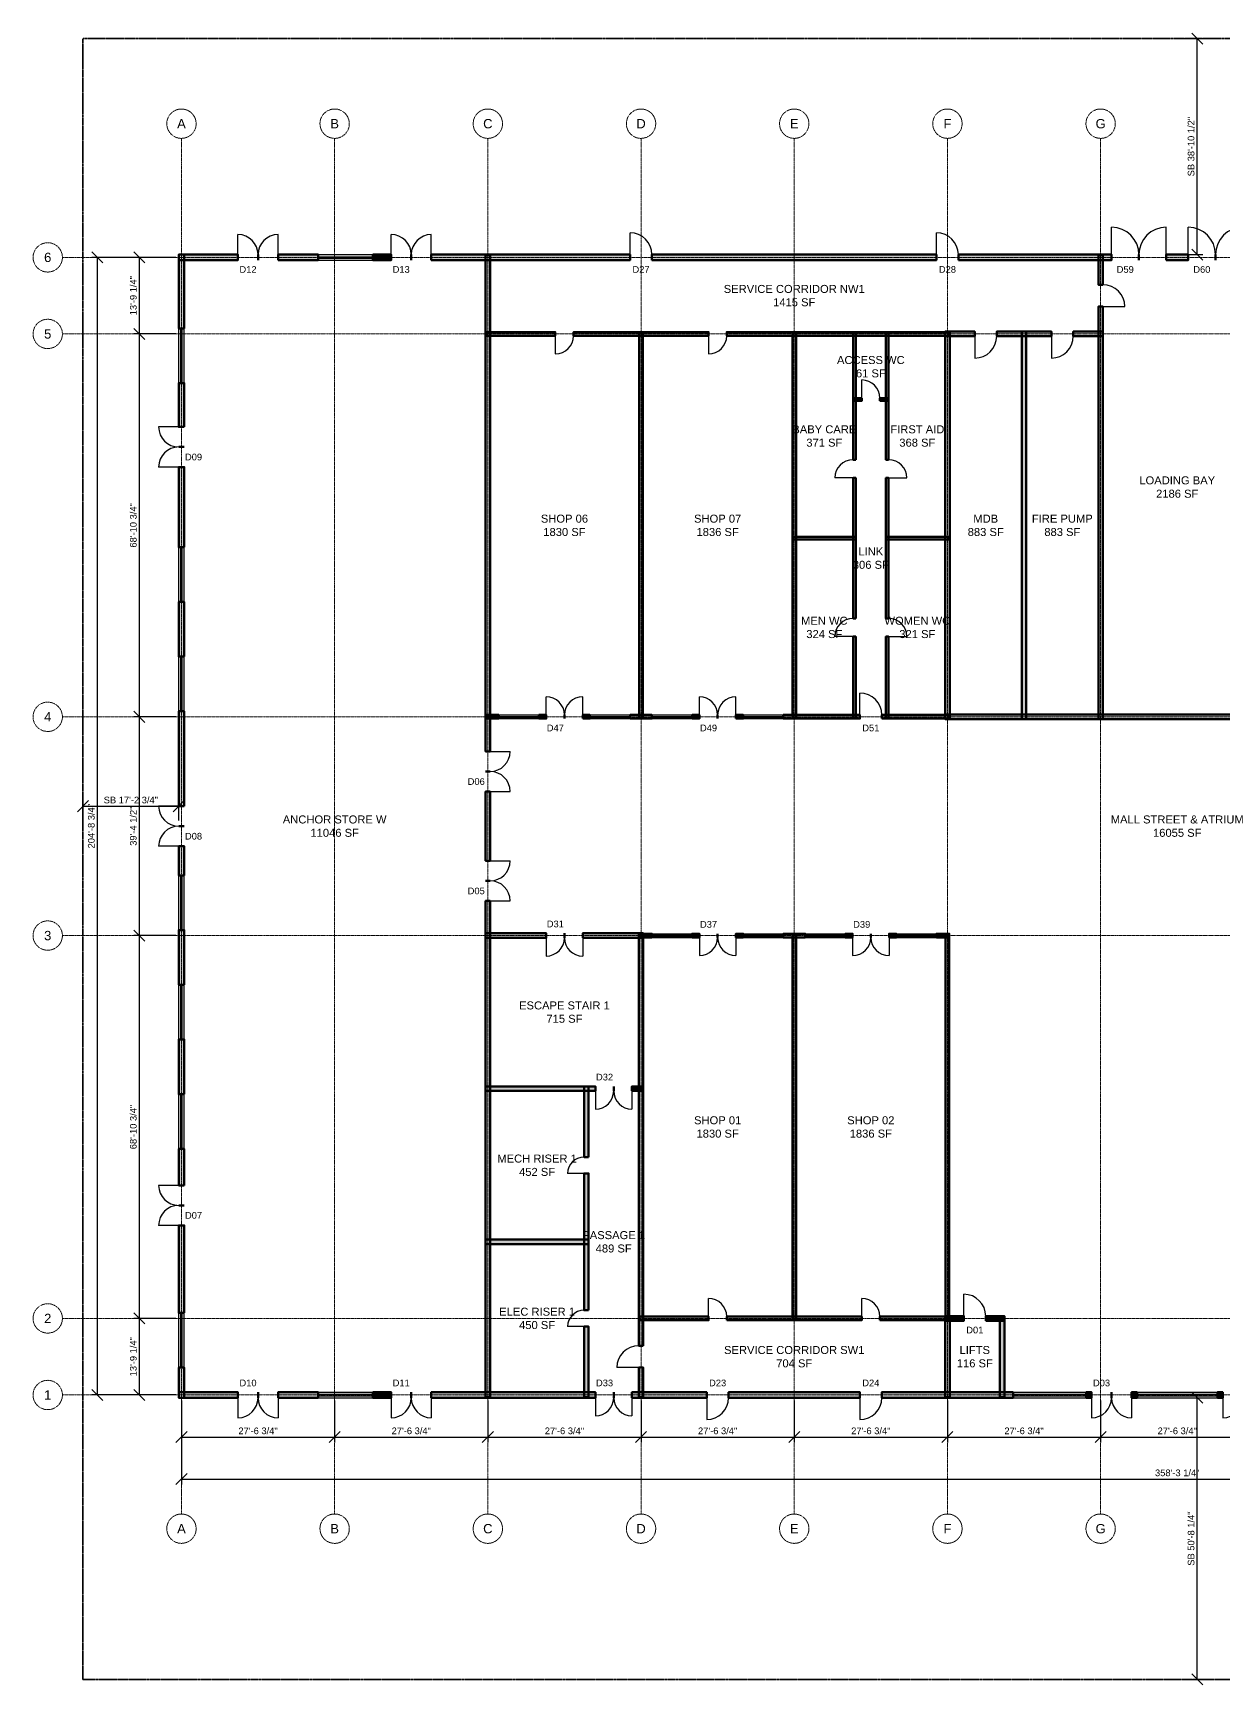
# Model space of a CAD drawing. Header units: inches. Extents: x -108 to 4832, y -12 to 3555.
# Drawn here: x -108 to 2463, y -12 to 3555 of the extents above; entities that cross this region are included whole.
import ezdxf
from ezdxf.enums import TextEntityAlignment as Align

# ---------------------------------------------------------------- set-up
doc = ezdxf.new("R2010")
doc.units = ezdxf.units.IN
doc.header["$LTSCALE"] = 0.03937
doc.header["$MEASUREMENT"] = 0
doc.linetypes.add('CENTER', pattern=[5.08, 3.175, -0.635, 0.635, -0.635])
doc.linetypes.add('PHANTOM', pattern=[6.35, 3.175, -0.635, 0.635, -0.635, 0.635, -0.635])
for name, color, linetype, lineweight in [('A-ANNO-DIMS', 1, 'Continuous', 18), ('A-ANNO-SYMB', 2, 'Continuous', 18), ('A-AREA-IDEN', 2, 'Continuous', 18), ('A-DOOR', 3, 'Continuous', 25), ('A-GLAZ', 4, 'Continuous', 25), ('A-WALL', 7, 'Continuous', 50), ('A-WALL-PATT', 8, 'Continuous', 9), ('C-PROP-LINE', 1, 'PHANTOM', 35), ('S-GRID', 1, 'CENTER', 13)]:
    doc.layers.add(name, color=color, linetype=linetype, lineweight=lineweight)
doc.styles.add('NCS-ARIAL', font='arial.ttf')
doc.dimstyles.new('ARCH-48', dxfattribs={"dimscale": 192, "dimtxt": 0.075, "dimasz": 0.0625, "dimexe": 0.0625, "dimexo": 0.0625, "dimgap": 0.03125, "dimtad": 1, "dimdec": 4, "dimzin": 3, "dimdsep": 46, "dimlunit": 4, "dimtxsty": 'NCS-ARIAL', "dimtsz": 0.0625, "dimcen": 2.5, "dimclrd": 256, "dimclre": 256, "dimclrt": 256, "dimazin": 3, "dimtfac": 1, "dimtmove": 0, "dimatfit": 3, "dimarcsym": 0})

msp = doc.modelspace()

# ---------------------------------------------------------------- hatches: boundary and pattern name
at = {"layer": 'A-WALL-PATT'}
for points in [[(206.69291, 3064.96063), (334.64567, 3064.96063), (334.64567, 3076.77165), (206.69291, 3076.77165)], [(218.50394, 2917.32283), (218.50394, 3076.77165), (206.69291, 3076.77165), (206.69291, 2917.32283)], [(421.25984, 3064.96063), (507.87402, 3064.96063), (507.87402, 3076.77165), (421.25984, 3076.77165)], [(625.98425, 3064.96063), (665.35433, 3064.96063), (665.35433, 3076.77165), (625.98425, 3076.77165)], [(751.9685, 3064.96063), (1181.10236, 3064.96063), (1181.10236, 3076.77165), (751.9685, 3076.77165)], [(878.93701, 2003.93701), (878.93701, 3075.7874), (869.09449, 3075.7874), (869.09449, 2003.93701)], [(1228.34646, 3064.96063), (1842.51969, 3064.96063), (1842.51969, 3076.77165), (1228.34646, 3076.77165)], [(1889.76378, 3064.96063), (2220.47244, 3064.96063), (2220.47244, 3076.77165), (1889.76378, 3076.77165)], [(2201.77165, 3011.81102), (2201.77165, 3075.7874), (2191.92913, 3075.7874), (2191.92913, 3011.81102)], [(2338.58268, 3064.96063), (2385.82677, 3064.96063), (2385.82677, 3076.77165), (2338.58268, 3076.77165)], [(2201.77165, 2073.8189), (2201.77165, 2964.56693), (2191.92913, 2964.56693), (2191.92913, 2073.8189)], [(870.07874, 2901.5748), (1019.68504, 2901.5748), (1019.68504, 2909.44882), (870.07874, 2909.44882)], [(1059.05512, 2901.5748), (1350.3937, 2901.5748), (1350.3937, 2909.44882), (1059.05512, 2909.44882)], [(1208.66142, 2074.80315), (1208.66142, 2909.44882), (1200.7874, 2909.44882), (1200.7874, 2074.80315)], [(1389.76378, 2901.5748), (1870.07874, 2901.5748), (1870.07874, 2909.44882), (1389.76378, 2909.44882)], [(1539.37008, 2074.80315), (1539.37008, 2909.44882), (1531.49606, 2909.44882), (1531.49606, 2074.80315)], [(1668.30709, 2633.85827), (1668.30709, 2908.46457), (1662.40157, 2908.46457), (1662.40157, 2633.85827)], [(1739.17323, 2633.85827), (1739.17323, 2908.46457), (1733.26772, 2908.46457), (1733.26772, 2633.85827)], [(1861.22047, 2900.59055), (1925.19685, 2900.59055), (1925.19685, 2910.43307), (1861.22047, 2910.43307)], [(1871.06299, 2073.8189), (1871.06299, 2910.43307), (1861.22047, 2910.43307), (1861.22047, 2073.8189)], [(1972.44094, 2900.59055), (2090.55118, 2900.59055), (2090.55118, 2910.43307), (1972.44094, 2910.43307)], [(2036.41732, 2073.8189), (2036.41732, 2910.43307), (2026.5748, 2910.43307), (2026.5748, 2073.8189)], [(2137.79528, 2900.59055), (2201.77165, 2900.59055), (2201.77165, 2910.43307), (2137.79528, 2910.43307)], [(218.50394, 2704.72441), (218.50394, 2799.2126), (206.69291, 2799.2126), (206.69291, 2704.72441)], [(1662.40157, 2760.82677), (1681.10236, 2760.82677), (1681.10236, 2766.73228), (1662.40157, 2766.73228)], [(1720.47244, 2760.82677), (1739.17323, 2760.82677), (1739.17323, 2766.73228), (1720.47244, 2766.73228)], [(218.50394, 2444.88189), (218.50394, 2618.11024), (206.69291, 2618.11024), (206.69291, 2444.88189)], [(1668.30709, 2291.33858), (1668.30709, 2594.48819), (1662.40157, 2594.48819), (1662.40157, 2291.33858)], [(1739.17323, 2291.33858), (1739.17323, 2594.48819), (1733.26772, 2594.48819), (1733.26772, 2291.33858)], [(1532.48031, 2461.61417), (1668.30709, 2461.61417), (1668.30709, 2467.51969), (1532.48031, 2467.51969)], [(1733.26772, 2461.61417), (1869.09449, 2461.61417), (1869.09449, 2467.51969), (1733.26772, 2467.51969)], [(218.50394, 2208.66142), (218.50394, 2326.77165), (206.69291, 2326.77165), (206.69291, 2208.66142)], [(1668.30709, 2075.7874), (1668.30709, 2251.9685), (1662.40157, 2251.9685), (1662.40157, 2075.7874)], [(1739.17323, 2075.7874), (1739.17323, 2251.9685), (1733.26772, 2251.9685), (1733.26772, 2075.7874)], [(218.50394, 1885.82677), (218.50394, 2090.55118), (206.69291, 2090.55118), (206.69291, 1885.82677)], [(870.07874, 2074.80315), (897.6378, 2074.80315), (897.6378, 2082.67717), (870.07874, 2082.67717)], [(984.25197, 2074.80315), (1000, 2074.80315), (1000, 2082.67717), (984.25197, 2082.67717)], [(1078.74016, 2074.80315), (1094.48819, 2074.80315), (1094.48819, 2082.67717), (1078.74016, 2082.67717)], [(1181.10236, 2074.80315), (1228.34646, 2074.80315), (1228.34646, 2082.67717), (1181.10236, 2082.67717)], [(1314.96063, 2074.80315), (1330.70866, 2074.80315), (1330.70866, 2082.67717), (1314.96063, 2082.67717)], [(1409.44882, 2074.80315), (1425.19685, 2074.80315), (1425.19685, 2082.67717), (1409.44882, 2082.67717)], [(1511.81102, 2074.80315), (1677.16535, 2074.80315), (1677.16535, 2082.67717), (1511.81102, 2082.67717)], [(1724.40945, 2074.80315), (1870.07874, 2074.80315), (1870.07874, 2082.67717), (1724.40945, 2082.67717)], [(1861.22047, 2073.8189), (2863.18898, 2073.8189), (2863.18898, 2083.66142), (1861.22047, 2083.66142)], [(878.93701, 1767.71654), (878.93701, 1917.32283), (869.09449, 1917.32283), (869.09449, 1767.71654)], [(218.50394, 1736.22047), (218.50394, 1799.2126), (206.69291, 1799.2126), (206.69291, 1736.22047)], [(878.93701, 609.25197), (878.93701, 1681.10236), (869.09449, 1681.10236), (869.09449, 609.25197)], [(218.50394, 1500), (218.50394, 1618.11024), (206.69291, 1618.11024), (206.69291, 1500)], [(869.09449, 1601.37795), (1000, 1601.37795), (1000, 1611.22047), (869.09449, 1611.22047)], [(1078.74016, 1601.37795), (1209.64567, 1601.37795), (1209.64567, 1611.22047), (1078.74016, 1611.22047)], [(1209.64567, 720.47244), (1209.64567, 1611.22047), (1199.80315, 1611.22047), (1199.80315, 720.47244)], [(1200.7874, 1602.3622), (1228.34646, 1602.3622), (1228.34646, 1610.23622), (1200.7874, 1610.23622)], [(1314.96063, 1602.3622), (1330.70866, 1602.3622), (1330.70866, 1610.23622), (1314.96063, 1610.23622)], [(1409.44882, 1602.3622), (1425.19685, 1602.3622), (1425.19685, 1610.23622), (1409.44882, 1610.23622)], [(1511.81102, 1602.3622), (1559.05512, 1602.3622), (1559.05512, 1610.23622), (1511.81102, 1610.23622)], [(1539.37008, 775.59055), (1539.37008, 1610.23622), (1531.49606, 1610.23622), (1531.49606, 775.59055)], [(1645.66929, 1602.3622), (1661.41732, 1602.3622), (1661.41732, 1610.23622), (1645.66929, 1610.23622)], [(1740.15748, 1602.3622), (1755.90551, 1602.3622), (1755.90551, 1610.23622), (1740.15748, 1610.23622)], [(1842.51969, 1602.3622), (1870.07874, 1602.3622), (1870.07874, 1610.23622), (1842.51969, 1610.23622)], [(1870.07874, 775.59055), (1870.07874, 1610.23622), (1862.20472, 1610.23622), (1862.20472, 775.59055)], [(218.50394, 1263.77953), (218.50394, 1381.88976), (206.69291, 1381.88976), (206.69291, 1263.77953)], [(869.09449, 1270.66929), (1106.29921, 1270.66929), (1106.29921, 1280.51181), (869.09449, 1280.51181)], [(1091.53543, 1127.95276), (1091.53543, 1280.51181), (1081.69291, 1280.51181), (1081.69291, 1127.95276)], [(1185.03937, 1270.66929), (1209.64567, 1270.66929), (1209.64567, 1280.51181), (1185.03937, 1280.51181)], [(218.50394, 1066.92913), (218.50394, 1145.66929), (206.69291, 1145.66929), (206.69291, 1066.92913)], [(1091.53543, 797.24409), (1091.53543, 1092.51969), (1081.69291, 1092.51969), (1081.69291, 797.24409)], [(218.50394, 791.33858), (218.50394, 980.31496), (206.69291, 980.31496), (206.69291, 791.33858)], [(869.09449, 939.96063), (1091.53543, 939.96063), (1091.53543, 949.80315), (869.09449, 949.80315)], [(1091.53543, 609.25197), (1091.53543, 761.81102), (1081.69291, 761.81102), (1081.69291, 609.25197)], [(1200.7874, 775.59055), (1350.3937, 775.59055), (1350.3937, 783.46457), (1200.7874, 783.46457)], [(1389.76378, 775.59055), (1681.10236, 775.59055), (1681.10236, 783.46457), (1389.76378, 783.46457)], [(1720.47244, 775.59055), (1870.07874, 775.59055), (1870.07874, 783.46457), (1720.47244, 783.46457)], [(1861.22047, 774.6063), (1901.5748, 774.6063), (1901.5748, 784.44882), (1861.22047, 784.44882)], [(1871.06299, 609.25197), (1871.06299, 784.44882), (1861.22047, 784.44882), (1861.22047, 609.25197)], [(1948.8189, 774.6063), (1989.17323, 774.6063), (1989.17323, 784.44882), (1948.8189, 784.44882)], [(1989.17323, 609.25197), (1989.17323, 784.44882), (1979.33071, 784.44882), (1979.33071, 609.25197)], [(218.50394, 608.26772), (218.50394, 673.22835), (206.69291, 673.22835), (206.69291, 608.26772)], [(1209.64567, 609.25197), (1209.64567, 673.22835), (1199.80315, 673.22835), (1199.80315, 609.25197)], [(206.69291, 608.26772), (334.64567, 608.26772), (334.64567, 620.07874), (206.69291, 620.07874)], [(421.25984, 608.26772), (507.87402, 608.26772), (507.87402, 620.07874), (421.25984, 620.07874)], [(625.98425, 608.26772), (665.35433, 608.26772), (665.35433, 620.07874), (625.98425, 620.07874)], [(751.9685, 608.26772), (1106.29921, 608.26772), (1106.29921, 620.07874), (751.9685, 620.07874)], [(1185.03937, 608.26772), (1346.45669, 608.26772), (1346.45669, 620.07874), (1185.03937, 620.07874)], [(1393.70079, 608.26772), (1677.16535, 608.26772), (1677.16535, 620.07874), (1393.70079, 620.07874)], [(1724.40945, 608.26772), (2007.87402, 608.26772), (2007.87402, 620.07874), (1724.40945, 620.07874)], [(2165.35433, 608.26772), (2177.16535, 608.26772), (2177.16535, 620.07874), (2165.35433, 620.07874)], [(2263.77953, 608.26772), (2275.59055, 608.26772), (2275.59055, 620.07874), (2263.77953, 620.07874)], [(2448.8189, 608.26772), (2460.62992, 608.26772), (2460.62992, 620.07874), (2448.8189, 620.07874)]]:
    msp.add_hatch(color=256, dxfattribs=at).paths.add_polyline_path(points)

# ---------------------------------------------------------------- linework, layer by layer
at = {"layer": 'A-DOOR'}
for p, q in [((334.64567, 3076.77165), (334.64567, 3120.07874)), ((421.25984, 3076.77165), (421.25984, 3120.07874)), ((665.35433, 3076.77165), (665.35433, 3120.07874)), ((751.9685, 3076.77165), (751.9685, 3120.07874)), ((1181.10236, 3076.77165), (1181.10236, 3124.01575)), ((1842.51969, 3076.77165), (1842.51969, 3124.01575)), ((2220.47244, 3076.77165), (2220.47244, 3135.82677)), ((2338.58268, 3076.77165), (2338.58268, 3135.82677)), ((2385.82677, 3076.77165), (2385.82677, 3135.82677)), ((2201.77165, 2964.56693), (2249.01575, 2964.56693)), ((1019.68504, 2901.5748), (1019.68504, 2862.20472)), ((1350.3937, 2901.5748), (1350.3937, 2862.20472)), ((1925.19685, 2900.59055), (1925.19685, 2853.34646)), ((2090.55118, 2900.59055), (2090.55118, 2853.34646)), ((1681.10236, 2766.73228), (1681.10236, 2806.10236)), ((206.69291, 2704.72441), (163.38583, 2704.72441)), ((206.69291, 2618.11024), (163.38583, 2618.11024)), ((1662.40157, 2594.48819), (1623.0315, 2594.48819)), ((1739.17323, 2594.48819), (1778.54331, 2594.48819)), ((1662.40157, 2251.9685), (1623.0315, 2251.9685)), ((1739.17323, 2251.9685), (1778.54331, 2251.9685)), ((1000, 2082.67717), (1000, 2122.04724)), ((1078.74016, 2082.67717), (1078.74016, 2122.04724)), ((1330.70866, 2082.67717), (1330.70866, 2122.04724)), ((1409.44882, 2082.67717), (1409.44882, 2122.04724)), ((1677.16535, 2082.67717), (1677.16535, 2129.92126)), ((878.93701, 2003.93701), (922.24409, 2003.93701)), ((878.93701, 1917.32283), (922.24409, 1917.32283)), ((206.69291, 1885.82677), (163.38583, 1885.82677)), ((206.69291, 1799.2126), (163.38583, 1799.2126)), ((878.93701, 1767.71654), (922.24409, 1767.71654)), ((878.93701, 1681.10236), (922.24409, 1681.10236)), ((1000, 1601.37795), (1000, 1562.00787)), ((1078.74016, 1601.37795), (1078.74016, 1562.00787)), ((1330.70866, 1602.3622), (1330.70866, 1562.99213)), ((1409.44882, 1602.3622), (1409.44882, 1562.99213)), ((1661.41732, 1602.3622), (1661.41732, 1562.99213)), ((1740.15748, 1602.3622), (1740.15748, 1562.99213)), ((1106.29921, 1270.66929), (1106.29921, 1231.29921)), ((1185.03937, 1270.66929), (1185.03937, 1231.29921)), ((1081.69291, 1092.51969), (1046.25984, 1092.51969)), ((206.69291, 1066.92913), (163.38583, 1066.92913)), ((206.69291, 980.31496), (163.38583, 980.31496)), ((1350.3937, 783.46457), (1350.3937, 822.83465)), ((1681.10236, 783.46457), (1681.10236, 822.83465)), ((1901.5748, 784.44882), (1901.5748, 831.69291)), ((1081.69291, 761.81102), (1046.25984, 761.81102)), ((1199.80315, 673.22835), (1152.55906, 673.22835)), ((334.64567, 608.26772), (334.64567, 564.96063)), ((421.25984, 608.26772), (421.25984, 564.96063)), ((665.35433, 608.26772), (665.35433, 564.96063)), ((751.9685, 608.26772), (751.9685, 564.96063)), ((1106.29921, 608.26772), (1106.29921, 568.89764)), ((1185.03937, 608.26772), (1185.03937, 568.89764)), ((1346.45669, 608.26772), (1346.45669, 561.02362)), ((1677.16535, 608.26772), (1677.16535, 561.02362)), ((2177.16535, 608.26772), (2177.16535, 564.96063)), ((2263.77953, 608.26772), (2263.77953, 564.96063)), ((2460.62992, 608.26772), (2460.62992, 564.96063))]:
    msp.add_line(p, q, dxfattribs=at)
for centre, radius, start, end in [((334.64567, 3076.77165), 43.30709, 0, 90), ((421.25984, 3076.77165), 43.30709, 90, 180), ((665.35433, 3076.77165), 43.30709, 0, 90), ((751.9685, 3076.77165), 43.30709, 90, 180), ((1181.10236, 3076.77165), 47.24409, 0, 90), ((1842.51969, 3076.77165), 47.24409, 0, 90), ((2220.47244, 3076.77165), 59.05512, 0, 90), ((2338.58268, 3076.77165), 59.05512, 90, 180), ((2385.82677, 3076.77165), 59.05512, 0, 90), ((2503.93701, 3076.77165), 59.05512, 90, 180), ((2201.77165, 2964.56693), 47.24409, 0, 90), ((1019.68504, 2901.5748), 39.37008, -90, 0), ((1350.3937, 2901.5748), 39.37008, -90, 0), ((1925.19685, 2900.59055), 47.24409, -90, 0), ((2090.55118, 2900.59055), 47.24409, -90, 0), ((1681.10236, 2766.73228), 39.37008, 0, 90), ((206.69291, 2704.72441), 43.30709, 180, -90), ((206.69291, 2618.11024), 43.30709, 90, 180), ((1662.40157, 2594.48819), 39.37008, 90, 180), ((1739.17323, 2594.48819), 39.37008, 0, 90), ((1662.40157, 2251.9685), 39.37008, 90, 180), ((1739.17323, 2251.9685), 39.37008, 0, 90), ((1000, 2082.67717), 39.37008, 0, 90), ((1078.74016, 2082.67717), 39.37008, 90, 180), ((1330.70866, 2082.67717), 39.37008, 0, 90), ((1409.44882, 2082.67717), 39.37008, 90, 180), ((1677.16535, 2082.67717), 47.24409, 0, 90), ((878.93701, 2003.93701), 43.30709, -90, 0), ((878.93701, 1917.32283), 43.30709, 0, 90), ((206.69291, 1885.82677), 43.30709, 180, -90), ((206.69291, 1799.2126), 43.30709, 90, 180), ((878.93701, 1767.71654), 43.30709, -90, 0), ((878.93701, 1681.10236), 43.30709, 0, 90), ((1000, 1601.37795), 39.37008, -90, 0), ((1078.74016, 1601.37795), 39.37008, 180, -90), ((1330.70866, 1602.3622), 39.37008, -90, 0), ((1409.44882, 1602.3622), 39.37008, 180, -90), ((1661.41732, 1602.3622), 39.37008, -90, 0), ((1740.15748, 1602.3622), 39.37008, 180, -90), ((1106.29921, 1270.66929), 39.37008, -90, 0), ((1185.03937, 1270.66929), 39.37008, 180, -90), ((1081.69291, 1092.51969), 35.43307, 90, 180), ((206.69291, 1066.92913), 43.30709, 180, -90), ((206.69291, 980.31496), 43.30709, 90, 180), ((1350.3937, 783.46457), 39.37008, 0, 90), ((1681.10236, 783.46457), 39.37008, 0, 90), ((1901.5748, 784.44882), 47.24409, 0, 90), ((1081.69291, 761.81102), 35.43307, 90, 180), ((1199.80315, 673.22835), 47.24409, 90, 180), ((334.64567, 608.26772), 43.30709, -90, 0), ((421.25984, 608.26772), 43.30709, 180, -90), ((665.35433, 608.26772), 43.30709, -90, 0), ((751.9685, 608.26772), 43.30709, 180, -90), ((1106.29921, 608.26772), 39.37008, -90, 0), ((1185.03937, 608.26772), 39.37008, 180, -90), ((1346.45669, 608.26772), 47.24409, -90, 0), ((1677.16535, 608.26772), 47.24409, -90, 0), ((2177.16535, 608.26772), 43.30709, -90, 0), ((2263.77953, 608.26772), 43.30709, 180, -90), ((2460.62992, 608.26772), 43.30709, -90, 0)]:
    msp.add_arc(centre, radius, start, end, dxfattribs=at)
at = {"layer": 'A-GLAZ'}
for p, q in [((507.87402, 3076.77165), (625.98425, 3076.77165)), ((507.87402, 3072.34252), (625.98425, 3072.34252)), ((507.87402, 3069.38976), (625.98425, 3069.38976)), ((507.87402, 3064.96063), (625.98425, 3064.96063)), ((206.69291, 2799.2126), (206.69291, 2917.32283)), ((211.12205, 2799.2126), (211.12205, 2917.32283)), ((214.0748, 2799.2126), (214.0748, 2917.32283)), ((218.50394, 2799.2126), (218.50394, 2917.32283)), ((206.69291, 2326.77165), (206.69291, 2444.88189)), ((211.12205, 2326.77165), (211.12205, 2444.88189)), ((214.0748, 2326.77165), (214.0748, 2444.88189)), ((218.50394, 2326.77165), (218.50394, 2444.88189)), ((206.69291, 2090.55118), (206.69291, 2208.66142)), ((211.12205, 2090.55118), (211.12205, 2208.66142)), ((214.0748, 2090.55118), (214.0748, 2208.66142)), ((218.50394, 2090.55118), (218.50394, 2208.66142)), ((897.6378, 2082.67717), (984.25197, 2082.67717)), ((897.6378, 2079.72441), (984.25197, 2079.72441)), ((897.6378, 2077.75591), (984.25197, 2077.75591)), ((897.6378, 2074.80315), (984.25197, 2074.80315)), ((1094.48819, 2082.67717), (1181.10236, 2082.67717)), ((1094.48819, 2079.72441), (1181.10236, 2079.72441)), ((1094.48819, 2077.75591), (1181.10236, 2077.75591)), ((1094.48819, 2074.80315), (1181.10236, 2074.80315)), ((1228.34646, 2082.67717), (1314.96063, 2082.67717)), ((1228.34646, 2079.72441), (1314.96063, 2079.72441)), ((1228.34646, 2077.75591), (1314.96063, 2077.75591)), ((1228.34646, 2074.80315), (1314.96063, 2074.80315)), ((1425.19685, 2082.67717), (1511.81102, 2082.67717)), ((1425.19685, 2079.72441), (1511.81102, 2079.72441)), ((1425.19685, 2077.75591), (1511.81102, 2077.75591)), ((1425.19685, 2074.80315), (1511.81102, 2074.80315)), ((206.69291, 1618.11024), (206.69291, 1736.22047)), ((211.12205, 1618.11024), (211.12205, 1736.22047)), ((214.0748, 1618.11024), (214.0748, 1736.22047)), ((218.50394, 1618.11024), (218.50394, 1736.22047)), ((1228.34646, 1610.23622), (1314.96063, 1610.23622)), ((1228.34646, 1607.28346), (1314.96063, 1607.28346)), ((1228.34646, 1605.31496), (1314.96063, 1605.31496)), ((1425.19685, 1610.23622), (1511.81102, 1610.23622)), ((1425.19685, 1607.28346), (1511.81102, 1607.28346)), ((1425.19685, 1605.31496), (1511.81102, 1605.31496)), ((1559.05512, 1610.23622), (1645.66929, 1610.23622)), ((1559.05512, 1607.28346), (1645.66929, 1607.28346)), ((1559.05512, 1605.31496), (1645.66929, 1605.31496)), ((1755.90551, 1610.23622), (1842.51969, 1610.23622)), ((1755.90551, 1607.28346), (1842.51969, 1607.28346)), ((1755.90551, 1605.31496), (1842.51969, 1605.31496)), ((1228.34646, 1602.3622), (1314.96063, 1602.3622)), ((1425.19685, 1602.3622), (1511.81102, 1602.3622)), ((1559.05512, 1602.3622), (1645.66929, 1602.3622)), ((1755.90551, 1602.3622), (1842.51969, 1602.3622)), ((206.69291, 1381.88976), (206.69291, 1500)), ((211.12205, 1381.88976), (211.12205, 1500)), ((214.0748, 1381.88976), (214.0748, 1500)), ((218.50394, 1381.88976), (218.50394, 1500)), ((206.69291, 1145.66929), (206.69291, 1263.77953)), ((211.12205, 1145.66929), (211.12205, 1263.77953)), ((214.0748, 1145.66929), (214.0748, 1263.77953)), ((218.50394, 1145.66929), (218.50394, 1263.77953)), ((206.69291, 673.22835), (206.69291, 791.33858)), ((211.12205, 673.22835), (211.12205, 791.33858)), ((214.0748, 673.22835), (214.0748, 791.33858)), ((218.50394, 673.22835), (218.50394, 791.33858)), ((507.87402, 620.07874), (625.98425, 620.07874)), ((507.87402, 615.64961), (625.98425, 615.64961)), ((507.87402, 612.69685), (625.98425, 612.69685)), ((507.87402, 608.26772), (625.98425, 608.26772)), ((2007.87402, 620.07874), (2165.35433, 620.07874)), ((2007.87402, 615.64961), (2165.35433, 615.64961)), ((2007.87402, 612.69685), (2165.35433, 612.69685)), ((2007.87402, 608.26772), (2165.35433, 608.26772)), ((2275.59055, 620.07874), (2448.8189, 620.07874)), ((2275.59055, 615.64961), (2448.8189, 615.64961)), ((2275.59055, 612.69685), (2448.8189, 612.69685)), ((2275.59055, 608.26772), (2448.8189, 608.26772))]:
    msp.add_line(p, q, dxfattribs=at)
at = {"layer": 'A-WALL'}
for p, q in [((334.64567, 3064.96063), (334.64567, 3076.77165)), ((377.95276, 3064.96063), (377.95276, 3076.77165)), ((377.95276, 3064.96063), (377.95276, 3076.77165)), ((421.25984, 3064.96063), (421.25984, 3076.77165)), ((507.87402, 3064.96063), (507.87402, 3076.77165)), ((625.98425, 3064.96063), (625.98425, 3076.77165)), ((665.35433, 3064.96063), (665.35433, 3076.77165)), ((708.66142, 3064.96063), (708.66142, 3076.77165)), ((708.66142, 3064.96063), (708.66142, 3076.77165)), ((751.9685, 3064.96063), (751.9685, 3076.77165)), ((1181.10236, 3064.96063), (1181.10236, 3076.77165)), ((1228.34646, 3064.96063), (1228.34646, 3076.77165)), ((1842.51969, 3064.96063), (1842.51969, 3076.77165)), ((1889.76378, 3064.96063), (1889.76378, 3076.77165)), ((2220.47244, 3064.96063), (2220.47244, 3076.77165)), ((2279.52756, 3064.96063), (2279.52756, 3076.77165)), ((2279.52756, 3064.96063), (2279.52756, 3076.77165)), ((2338.58268, 3064.96063), (2338.58268, 3076.77165)), ((2385.82677, 3064.96063), (2385.82677, 3076.77165)), ((2444.88189, 3064.96063), (2444.88189, 3076.77165)), ((2444.88189, 3064.96063), (2444.88189, 3076.77165)), ((2201.77165, 3011.81102), (2191.92913, 3011.81102)), ((2201.77165, 2964.56693), (2191.92913, 2964.56693)), ((218.50394, 2917.32283), (206.69291, 2917.32283)), ((1019.68504, 2901.5748), (1019.68504, 2909.44882)), ((1059.05512, 2901.5748), (1059.05512, 2909.44882)), ((1350.3937, 2901.5748), (1350.3937, 2909.44882)), ((1389.76378, 2901.5748), (1389.76378, 2909.44882)), ((1925.19685, 2900.59055), (1925.19685, 2910.43307)), ((1972.44094, 2900.59055), (1972.44094, 2910.43307)), ((2090.55118, 2900.59055), (2090.55118, 2910.43307)), ((2137.79528, 2900.59055), (2137.79528, 2910.43307)), ((218.50394, 2799.2126), (206.69291, 2799.2126)), ((1681.10236, 2760.82677), (1681.10236, 2766.73228)), ((1720.47244, 2760.82677), (1720.47244, 2766.73228)), ((218.50394, 2704.72441), (206.69291, 2704.72441)), ((218.50394, 2661.41732), (206.69291, 2661.41732)), ((218.50394, 2661.41732), (206.69291, 2661.41732)), ((218.50394, 2618.11024), (206.69291, 2618.11024)), ((1668.30709, 2633.85827), (1662.40157, 2633.85827)), ((1739.17323, 2633.85827), (1733.26772, 2633.85827)), ((1668.30709, 2594.48819), (1662.40157, 2594.48819)), ((1739.17323, 2594.48819), (1733.26772, 2594.48819)), ((218.50394, 2444.88189), (206.69291, 2444.88189)), ((218.50394, 2326.77165), (206.69291, 2326.77165)), ((1668.30709, 2291.33858), (1662.40157, 2291.33858)), ((1739.17323, 2291.33858), (1733.26772, 2291.33858)), ((1668.30709, 2251.9685), (1662.40157, 2251.9685)), ((1739.17323, 2251.9685), (1733.26772, 2251.9685)), ((218.50394, 2208.66142), (206.69291, 2208.66142)), ((218.50394, 2090.55118), (206.69291, 2090.55118)), ((897.6378, 2074.80315), (897.6378, 2082.67717)), ((984.25197, 2074.80315), (984.25197, 2082.67717)), ((1000, 2074.80315), (1000, 2082.67717)), ((1039.37008, 2074.80315), (1039.37008, 2082.67717)), ((1039.37008, 2074.80315), (1039.37008, 2082.67717)), ((1078.74016, 2074.80315), (1078.74016, 2082.67717)), ((1094.48819, 2074.80315), (1094.48819, 2082.67717)), ((1181.10236, 2074.80315), (1181.10236, 2082.67717)), ((1228.34646, 2074.80315), (1228.34646, 2082.67717)), ((1314.96063, 2074.80315), (1314.96063, 2082.67717)), ((1330.70866, 2074.80315), (1330.70866, 2082.67717)), ((1370.07874, 2074.80315), (1370.07874, 2082.67717)), ((1370.07874, 2074.80315), (1370.07874, 2082.67717)), ((1409.44882, 2074.80315), (1409.44882, 2082.67717)), ((1425.19685, 2074.80315), (1425.19685, 2082.67717)), ((1511.81102, 2074.80315), (1511.81102, 2082.67717)), ((1677.16535, 2074.80315), (1677.16535, 2082.67717)), ((1724.40945, 2074.80315), (1724.40945, 2082.67717)), ((878.93701, 2003.93701), (869.09449, 2003.93701)), ((878.93701, 1960.62992), (869.09449, 1960.62992)), ((878.93701, 1960.62992), (869.09449, 1960.62992)), ((878.93701, 1917.32283), (869.09449, 1917.32283)), ((218.50394, 1885.82677), (206.69291, 1885.82677)), ((218.50394, 1842.51969), (206.69291, 1842.51969)), ((218.50394, 1842.51969), (206.69291, 1842.51969)), ((218.50394, 1799.2126), (206.69291, 1799.2126)), ((878.93701, 1767.71654), (869.09449, 1767.71654)), ((218.50394, 1736.22047), (206.69291, 1736.22047)), ((878.93701, 1724.40945), (869.09449, 1724.40945)), ((878.93701, 1724.40945), (869.09449, 1724.40945)), ((878.93701, 1681.10236), (869.09449, 1681.10236)), ((218.50394, 1618.11024), (206.69291, 1618.11024)), ((1000, 1601.37795), (1000, 1611.22047)), ((1039.37008, 1601.37795), (1039.37008, 1611.22047)), ((1039.37008, 1601.37795), (1039.37008, 1611.22047)), ((1078.74016, 1601.37795), (1078.74016, 1611.22047)), ((1228.34646, 1602.3622), (1228.34646, 1610.23622)), ((1314.96063, 1602.3622), (1314.96063, 1610.23622)), ((1330.70866, 1602.3622), (1330.70866, 1610.23622)), ((1370.07874, 1602.3622), (1370.07874, 1610.23622)), ((1370.07874, 1602.3622), (1370.07874, 1610.23622)), ((1409.44882, 1602.3622), (1409.44882, 1610.23622)), ((1425.19685, 1602.3622), (1425.19685, 1610.23622)), ((1511.81102, 1602.3622), (1511.81102, 1610.23622)), ((1559.05512, 1602.3622), (1559.05512, 1610.23622)), ((1645.66929, 1602.3622), (1645.66929, 1610.23622)), ((1661.41732, 1602.3622), (1661.41732, 1610.23622)), ((1700.7874, 1602.3622), (1700.7874, 1610.23622)), ((1700.7874, 1602.3622), (1700.7874, 1610.23622)), ((1740.15748, 1602.3622), (1740.15748, 1610.23622)), ((1755.90551, 1602.3622), (1755.90551, 1610.23622)), ((1842.51969, 1602.3622), (1842.51969, 1610.23622)), ((218.50394, 1500), (206.69291, 1500)), ((218.50394, 1381.88976), (206.69291, 1381.88976)), ((218.50394, 1263.77953), (206.69291, 1263.77953)), ((1106.29921, 1270.66929), (1106.29921, 1280.51181)), ((1145.66929, 1270.66929), (1145.66929, 1280.51181)), ((1145.66929, 1270.66929), (1145.66929, 1280.51181)), ((1185.03937, 1270.66929), (1185.03937, 1280.51181)), ((218.50394, 1145.66929), (206.69291, 1145.66929)), ((1091.53543, 1127.95276), (1081.69291, 1127.95276)), ((1091.53543, 1092.51969), (1081.69291, 1092.51969)), ((218.50394, 1066.92913), (206.69291, 1066.92913)), ((218.50394, 1023.62205), (206.69291, 1023.62205)), ((218.50394, 1023.62205), (206.69291, 1023.62205)), ((218.50394, 980.31496), (206.69291, 980.31496)), ((218.50394, 791.33858), (206.69291, 791.33858)), ((1091.53543, 797.24409), (1081.69291, 797.24409)), ((1091.53543, 761.81102), (1081.69291, 761.81102)), ((1350.3937, 775.59055), (1350.3937, 783.46457)), ((1389.76378, 775.59055), (1389.76378, 783.46457)), ((1681.10236, 775.59055), (1681.10236, 783.46457)), ((1720.47244, 775.59055), (1720.47244, 783.46457)), ((1901.5748, 774.6063), (1901.5748, 784.44882)), ((1948.8189, 774.6063), (1948.8189, 784.44882)), ((1209.64567, 720.47244), (1199.80315, 720.47244)), ((218.50394, 673.22835), (206.69291, 673.22835)), ((1209.64567, 673.22835), (1199.80315, 673.22835)), ((334.64567, 608.26772), (334.64567, 620.07874)), ((377.95276, 608.26772), (377.95276, 620.07874)), ((377.95276, 608.26772), (377.95276, 620.07874)), ((421.25984, 608.26772), (421.25984, 620.07874)), ((507.87402, 608.26772), (507.87402, 620.07874)), ((625.98425, 608.26772), (625.98425, 620.07874)), ((665.35433, 608.26772), (665.35433, 620.07874)), ((708.66142, 608.26772), (708.66142, 620.07874)), ((708.66142, 608.26772), (708.66142, 620.07874)), ((751.9685, 608.26772), (751.9685, 620.07874)), ((1106.29921, 608.26772), (1106.29921, 620.07874)), ((1145.66929, 608.26772), (1145.66929, 620.07874)), ((1145.66929, 608.26772), (1145.66929, 620.07874)), ((1185.03937, 608.26772), (1185.03937, 620.07874)), ((1346.45669, 608.26772), (1346.45669, 620.07874)), ((1393.70079, 608.26772), (1393.70079, 620.07874)), ((1677.16535, 608.26772), (1677.16535, 620.07874)), ((1724.40945, 608.26772), (1724.40945, 620.07874)), ((2007.87402, 608.26772), (2007.87402, 620.07874)), ((2165.35433, 608.26772), (2165.35433, 620.07874)), ((2177.16535, 608.26772), (2177.16535, 620.07874)), ((2220.47244, 608.26772), (2220.47244, 620.07874)), ((2220.47244, 608.26772), (2220.47244, 620.07874)), ((2263.77953, 608.26772), (2263.77953, 620.07874)), ((2275.59055, 608.26772), (2275.59055, 620.07874)), ((2448.8189, 608.26772), (2448.8189, 620.07874)), ((2460.62992, 608.26772), (2460.62992, 620.07874))]:
    msp.add_line(p, q, dxfattribs=at)
for points in [[(206.69291, 3064.96063), (334.64567, 3064.96063), (334.64567, 3076.77165), (206.69291, 3076.77165)], [(218.50394, 2917.32283), (218.50394, 3076.77165), (206.69291, 3076.77165), (206.69291, 2917.32283)], [(421.25984, 3064.96063), (507.87402, 3064.96063), (507.87402, 3076.77165), (421.25984, 3076.77165)], [(625.98425, 3064.96063), (665.35433, 3064.96063), (665.35433, 3076.77165), (625.98425, 3076.77165)], [(751.9685, 3064.96063), (1181.10236, 3064.96063), (1181.10236, 3076.77165), (751.9685, 3076.77165)], [(878.93701, 2003.93701), (878.93701, 3075.7874), (869.09449, 3075.7874), (869.09449, 2003.93701)], [(1228.34646, 3064.96063), (1842.51969, 3064.96063), (1842.51969, 3076.77165), (1228.34646, 3076.77165)], [(1889.76378, 3064.96063), (2220.47244, 3064.96063), (2220.47244, 3076.77165), (1889.76378, 3076.77165)], [(2201.77165, 3011.81102), (2201.77165, 3075.7874), (2191.92913, 3075.7874), (2191.92913, 3011.81102)], [(2338.58268, 3064.96063), (2385.82677, 3064.96063), (2385.82677, 3076.77165), (2338.58268, 3076.77165)], [(2201.77165, 2073.8189), (2201.77165, 2964.56693), (2191.92913, 2964.56693), (2191.92913, 2073.8189)], [(870.07874, 2901.5748), (1019.68504, 2901.5748), (1019.68504, 2909.44882), (870.07874, 2909.44882)], [(1059.05512, 2901.5748), (1350.3937, 2901.5748), (1350.3937, 2909.44882), (1059.05512, 2909.44882)], [(1208.66142, 2074.80315), (1208.66142, 2909.44882), (1200.7874, 2909.44882), (1200.7874, 2074.80315)], [(1389.76378, 2901.5748), (1870.07874, 2901.5748), (1870.07874, 2909.44882), (1389.76378, 2909.44882)], [(1539.37008, 2074.80315), (1539.37008, 2909.44882), (1531.49606, 2909.44882), (1531.49606, 2074.80315)], [(1668.30709, 2633.85827), (1668.30709, 2908.46457), (1662.40157, 2908.46457), (1662.40157, 2633.85827)], [(1739.17323, 2633.85827), (1739.17323, 2908.46457), (1733.26772, 2908.46457), (1733.26772, 2633.85827)], [(1861.22047, 2900.59055), (1925.19685, 2900.59055), (1925.19685, 2910.43307), (1861.22047, 2910.43307)], [(1871.06299, 2073.8189), (1871.06299, 2910.43307), (1861.22047, 2910.43307), (1861.22047, 2073.8189)], [(1972.44094, 2900.59055), (2090.55118, 2900.59055), (2090.55118, 2910.43307), (1972.44094, 2910.43307)], [(2036.41732, 2073.8189), (2036.41732, 2910.43307), (2026.5748, 2910.43307), (2026.5748, 2073.8189)], [(2137.79528, 2900.59055), (2201.77165, 2900.59055), (2201.77165, 2910.43307), (2137.79528, 2910.43307)], [(218.50394, 2704.72441), (218.50394, 2799.2126), (206.69291, 2799.2126), (206.69291, 2704.72441)], [(1662.40157, 2760.82677), (1681.10236, 2760.82677), (1681.10236, 2766.73228), (1662.40157, 2766.73228)], [(1720.47244, 2760.82677), (1739.17323, 2760.82677), (1739.17323, 2766.73228), (1720.47244, 2766.73228)], [(218.50394, 2444.88189), (218.50394, 2618.11024), (206.69291, 2618.11024), (206.69291, 2444.88189)], [(1668.30709, 2291.33858), (1668.30709, 2594.48819), (1662.40157, 2594.48819), (1662.40157, 2291.33858)], [(1739.17323, 2291.33858), (1739.17323, 2594.48819), (1733.26772, 2594.48819), (1733.26772, 2291.33858)], [(1532.48031, 2461.61417), (1668.30709, 2461.61417), (1668.30709, 2467.51969), (1532.48031, 2467.51969)], [(1733.26772, 2461.61417), (1869.09449, 2461.61417), (1869.09449, 2467.51969), (1733.26772, 2467.51969)], [(218.50394, 2208.66142), (218.50394, 2326.77165), (206.69291, 2326.77165), (206.69291, 2208.66142)], [(1668.30709, 2075.7874), (1668.30709, 2251.9685), (1662.40157, 2251.9685), (1662.40157, 2075.7874)], [(1739.17323, 2075.7874), (1739.17323, 2251.9685), (1733.26772, 2251.9685), (1733.26772, 2075.7874)], [(218.50394, 1885.82677), (218.50394, 2090.55118), (206.69291, 2090.55118), (206.69291, 1885.82677)], [(870.07874, 2074.80315), (897.6378, 2074.80315), (897.6378, 2082.67717), (870.07874, 2082.67717)], [(984.25197, 2074.80315), (1000, 2074.80315), (1000, 2082.67717), (984.25197, 2082.67717)], [(1078.74016, 2074.80315), (1094.48819, 2074.80315), (1094.48819, 2082.67717), (1078.74016, 2082.67717)], [(1181.10236, 2074.80315), (1228.34646, 2074.80315), (1228.34646, 2082.67717), (1181.10236, 2082.67717)], [(1314.96063, 2074.80315), (1330.70866, 2074.80315), (1330.70866, 2082.67717), (1314.96063, 2082.67717)], [(1409.44882, 2074.80315), (1425.19685, 2074.80315), (1425.19685, 2082.67717), (1409.44882, 2082.67717)], [(1511.81102, 2074.80315), (1677.16535, 2074.80315), (1677.16535, 2082.67717), (1511.81102, 2082.67717)], [(1724.40945, 2074.80315), (1870.07874, 2074.80315), (1870.07874, 2082.67717), (1724.40945, 2082.67717)], [(1861.22047, 2073.8189), (2863.18898, 2073.8189), (2863.18898, 2083.66142), (1861.22047, 2083.66142)], [(878.93701, 1767.71654), (878.93701, 1917.32283), (869.09449, 1917.32283), (869.09449, 1767.71654)], [(218.50394, 1736.22047), (218.50394, 1799.2126), (206.69291, 1799.2126), (206.69291, 1736.22047)], [(878.93701, 609.25197), (878.93701, 1681.10236), (869.09449, 1681.10236), (869.09449, 609.25197)], [(218.50394, 1500), (218.50394, 1618.11024), (206.69291, 1618.11024), (206.69291, 1500)], [(869.09449, 1601.37795), (1000, 1601.37795), (1000, 1611.22047), (869.09449, 1611.22047)], [(1078.74016, 1601.37795), (1209.64567, 1601.37795), (1209.64567, 1611.22047), (1078.74016, 1611.22047)], [(1209.64567, 720.47244), (1209.64567, 1611.22047), (1199.80315, 1611.22047), (1199.80315, 720.47244)], [(1200.7874, 1602.3622), (1228.34646, 1602.3622), (1228.34646, 1610.23622), (1200.7874, 1610.23622)], [(1314.96063, 1602.3622), (1330.70866, 1602.3622), (1330.70866, 1610.23622), (1314.96063, 1610.23622)], [(1409.44882, 1602.3622), (1425.19685, 1602.3622), (1425.19685, 1610.23622), (1409.44882, 1610.23622)], [(1511.81102, 1602.3622), (1559.05512, 1602.3622), (1559.05512, 1610.23622), (1511.81102, 1610.23622)], [(1539.37008, 775.59055), (1539.37008, 1610.23622), (1531.49606, 1610.23622), (1531.49606, 775.59055)], [(1645.66929, 1602.3622), (1661.41732, 1602.3622), (1661.41732, 1610.23622), (1645.66929, 1610.23622)], [(1740.15748, 1602.3622), (1755.90551, 1602.3622), (1755.90551, 1610.23622), (1740.15748, 1610.23622)], [(1842.51969, 1602.3622), (1870.07874, 1602.3622), (1870.07874, 1610.23622), (1842.51969, 1610.23622)], [(1870.07874, 775.59055), (1870.07874, 1610.23622), (1862.20472, 1610.23622), (1862.20472, 775.59055)], [(218.50394, 1263.77953), (218.50394, 1381.88976), (206.69291, 1381.88976), (206.69291, 1263.77953)], [(869.09449, 1270.66929), (1106.29921, 1270.66929), (1106.29921, 1280.51181), (869.09449, 1280.51181)], [(1091.53543, 1127.95276), (1091.53543, 1280.51181), (1081.69291, 1280.51181), (1081.69291, 1127.95276)], [(1185.03937, 1270.66929), (1209.64567, 1270.66929), (1209.64567, 1280.51181), (1185.03937, 1280.51181)], [(218.50394, 1066.92913), (218.50394, 1145.66929), (206.69291, 1145.66929), (206.69291, 1066.92913)], [(1091.53543, 797.24409), (1091.53543, 1092.51969), (1081.69291, 1092.51969), (1081.69291, 797.24409)], [(218.50394, 791.33858), (218.50394, 980.31496), (206.69291, 980.31496), (206.69291, 791.33858)], [(869.09449, 939.96063), (1091.53543, 939.96063), (1091.53543, 949.80315), (869.09449, 949.80315)], [(1091.53543, 609.25197), (1091.53543, 761.81102), (1081.69291, 761.81102), (1081.69291, 609.25197)], [(1200.7874, 775.59055), (1350.3937, 775.59055), (1350.3937, 783.46457), (1200.7874, 783.46457)], [(1389.76378, 775.59055), (1681.10236, 775.59055), (1681.10236, 783.46457), (1389.76378, 783.46457)], [(1720.47244, 775.59055), (1870.07874, 775.59055), (1870.07874, 783.46457), (1720.47244, 783.46457)], [(1861.22047, 774.6063), (1901.5748, 774.6063), (1901.5748, 784.44882), (1861.22047, 784.44882)], [(1871.06299, 609.25197), (1871.06299, 784.44882), (1861.22047, 784.44882), (1861.22047, 609.25197)], [(1948.8189, 774.6063), (1989.17323, 774.6063), (1989.17323, 784.44882), (1948.8189, 784.44882)], [(1989.17323, 609.25197), (1989.17323, 784.44882), (1979.33071, 784.44882), (1979.33071, 609.25197)], [(218.50394, 608.26772), (218.50394, 673.22835), (206.69291, 673.22835), (206.69291, 608.26772)], [(1209.64567, 609.25197), (1209.64567, 673.22835), (1199.80315, 673.22835), (1199.80315, 609.25197)], [(206.69291, 608.26772), (334.64567, 608.26772), (334.64567, 620.07874), (206.69291, 620.07874)], [(421.25984, 608.26772), (507.87402, 608.26772), (507.87402, 620.07874), (421.25984, 620.07874)], [(625.98425, 608.26772), (665.35433, 608.26772), (665.35433, 620.07874), (625.98425, 620.07874)], [(751.9685, 608.26772), (1106.29921, 608.26772), (1106.29921, 620.07874), (751.9685, 620.07874)], [(1185.03937, 608.26772), (1346.45669, 608.26772), (1346.45669, 620.07874), (1185.03937, 620.07874)], [(1393.70079, 608.26772), (1677.16535, 608.26772), (1677.16535, 620.07874), (1393.70079, 620.07874)], [(1724.40945, 608.26772), (2007.87402, 608.26772), (2007.87402, 620.07874), (1724.40945, 620.07874)], [(2165.35433, 608.26772), (2177.16535, 608.26772), (2177.16535, 620.07874), (2165.35433, 620.07874)], [(2263.77953, 608.26772), (2275.59055, 608.26772), (2275.59055, 620.07874), (2263.77953, 620.07874)], [(2448.8189, 608.26772), (2460.62992, 608.26772), (2460.62992, 620.07874), (2448.8189, 620.07874)]]:
    msp.add_lwpolyline(points, close=True, dxfattribs=at)
at = {"layer": 'C-PROP-LINE'}
msp.add_lwpolyline([(0, 0), (4724.40945, 0), (4724.40945, 3543.30709), (0, 3543.30709)], close=True, dxfattribs=at)
at = {"layer": 'S-GRID'}
for p, q in [((212.59843, 357.16535), (212.59843, 3327.87402)), ((543.30709, 357.16535), (543.30709, 3327.87402)), ((874.01575, 357.16535), (874.01575, 3327.87402)), ((1204.72441, 357.16535), (1204.72441, 3327.87402)), ((1535.43307, 357.16535), (1535.43307, 3327.87402)), ((1866.14173, 357.16535), (1866.14173, 3327.87402)), ((2196.85039, 357.16535), (2196.85039, 3327.87402)), ((-44.40945, 3070.86614), (4768.8189, 3070.86614)), ((-44.40945, 2905.51181), (4768.8189, 2905.51181)), ((-44.40945, 2078.74016), (4768.8189, 2078.74016)), ((-44.40945, 1606.29921), (4768.8189, 1606.29921)), ((-44.40945, 779.52756), (4768.8189, 779.52756)), ((-44.40945, 614.17323), (4768.8189, 614.17323))]:
    msp.add_line(p, q, dxfattribs=at)
for centre in [(212.59843, 3359.55402), (543.30709, 3359.55402), (874.01575, 3359.55402), (1204.72441, 3359.55402), (1535.43307, 3359.55402), (1866.14173, 3359.55402), (2196.85039, 3359.55402), (-76.08945, 3070.86614), (-76.08945, 2905.51181), (-76.08945, 2078.74016), (-76.08945, 1606.29921), (-76.08945, 779.52756), (-76.08945, 614.17323), (212.59843, 325.48535), (543.30709, 325.48535), (874.01575, 325.48535), (1204.72441, 325.48535), (1535.43307, 325.48535), (1866.14173, 325.48535), (2196.85039, 325.48535)]:
    msp.add_circle(centre, 31.68, dxfattribs=at)

# ---------------------------------------------------------------- texts
at = {"layer": 'A-ANNO-SYMB', "style": 'NCS-ARIAL'}
for s, p in [('D12', (356.29921, 3044.80063)), ('D13', (687.00787, 3044.80063)), ('D27', (1204.72441, 3044.80063)), ('D28', (1866.14173, 3044.80063)), ('D59', (2250, 3044.80063)), ('D60', (2415.35433, 3044.80063)), ('D09', (238.66394, 2639.76378)), ('D47', (1019.68504, 2054.64315)), ('D49', (1350.3937, 2054.64315)), ('D51', (1700.7874, 2054.64315)), ('D06', (848.93449, 1938.97638)), ('D08', (238.66394, 1820.86614)), ('D05', (848.93449, 1702.75591)), ('D31', (1019.68504, 1631.38047)), ('D37', (1350.3937, 1630.39622)), ('D39', (1681.10236, 1630.39622)), ('D32', (1125.98425, 1300.67181)), ('D07', (238.66394, 1001.9685)), ('D01', (1925.19685, 754.4463)), ('D10', (356.29921, 640.23874)), ('D11', (687.00787, 640.23874)), ('D33', (1125.98425, 640.23874)), ('D23', (1370.07874, 640.23874)), ('D24', (1700.7874, 640.23874)), ('D03', (2198.8189, 640.23874))]:
    msp.add_text(s, height=14.4, dxfattribs=at).set_placement(p, align=Align.MIDDLE_CENTER)
at = {"layer": 'A-AREA-IDEN', "char_height": 17.28, "attachment_point": 5, "style": 'NCS-ARIAL'}
for s, insert in [('SERVICE CORRIDOR NW1\\P1415 SF', (1535.43307, 2988.18898)), ('ACCESS WC\\P61 SF', (1700.7874, 2834.64567)), ('BABY CARE\\P371 SF', (1600.3937, 2685.03937)), ('FIRST AID\\P368 SF', (1801.1811, 2685.03937)), ('LOADING BAY\\P2186 SF', (2362.20472, 2574.80315)), ('SHOP 06\\P1830 SF', (1039.37008, 2492.12598)), ('SHOP 07\\P1836 SF', (1370.07874, 2492.12598)), ('MDB\\P883 SF', (1948.8189, 2492.12598)), ('FIRE PUMP\\P883 SF', (2114.17323, 2492.12598)), ('LINK\\P306 SF', (1700.7874, 2421.25984)), ('MEN WC\\P324 SF', (1600.3937, 2271.65354)), ('WOMEN WC\\P321 SF', (1801.1811, 2271.65354)), ('ANCHOR STORE W\\P11046 SF', (543.30709, 1842.51969)), ('MALL STREET & ATRIUM\\P16055 SF', (2362.20472, 1842.51969)), ('ESCAPE STAIR 1\\P715 SF', (1039.37008, 1440.94488)), ('SHOP 01\\P1830 SF', (1370.07874, 1192.91339)), ('SHOP 02\\P1836 SF', (1700.7874, 1192.91339)), ('MECH RISER 1\\P452 SF', (980.31496, 1110.23622)), ('PASSAGE 1\\P489 SF', (1145.66929, 944.88189)), ('ELEC RISER 1\\P450 SF', (980.31496, 779.52756)), ('SERVICE CORRIDOR SW1\\P704 SF', (1535.43307, 696.85039)), ('LIFTS\\P116 SF', (1925.19685, 696.85039))]:
    msp.add_mtext(s, dxfattribs=dict(at, insert=insert))
at = {"layer": 'S-GRID', "style": 'NCS-ARIAL'}
for s, p in [('A', (212.59843, 3359.55402)), ('B', (543.30709, 3359.55402)), ('C', (874.01575, 3359.55402)), ('D', (1204.72441, 3359.55402)), ('E', (1535.43307, 3359.55402)), ('F', (1866.14173, 3359.55402)), ('G', (2196.85039, 3359.55402)), ('6', (-76.08945, 3070.86614)), ('5', (-76.08945, 2905.51181)), ('4', (-76.08945, 2078.74016)), ('3', (-76.08945, 1606.29921)), ('2', (-76.08945, 779.52756)), ('1', (-76.08945, 614.17323)), ('A', (212.59843, 325.48535)), ('B', (543.30709, 325.48535)), ('C', (874.01575, 325.48535)), ('D', (1204.72441, 325.48535)), ('E', (1535.43307, 325.48535)), ('F', (1866.14173, 325.48535)), ('G', (2196.85039, 325.48535))]:
    msp.add_text(s, height=20.16, dxfattribs=at).set_placement(p, align=Align.MIDDLE_CENTER)

# ---------------------------------------------------------------- dimensions: what is measured, and where the dimension line sits
at = {"layer": 'A-ANNO-DIMS'}
for base, p1, p2, text in [((2405.40472, 3076.77165), (2362.20472, 3076.77165), (2362.20472, 3543.30709), 'SB 38\'-10 1/2"'), ((31.1811, 614.17323), (212.59843, 614.17323), (212.59843, 3070.86614), '204\'-8 3/4"'), ((121.88976, 2905.51181), (212.59843, 2905.51181), (212.59843, 3070.86614), '13\'-9 1/4"'), ((121.88976, 2078.74016), (212.59843, 2078.74016), (212.59843, 2905.51181), '68\'-10 3/4"'), ((121.88976, 1606.29921), (212.59843, 1606.29921), (212.59843, 2078.74016), '39\'-4 1/2"'), ((121.88976, 779.52756), (212.59843, 779.52756), (212.59843, 1606.29921), '68\'-10 3/4"'), ((121.88976, 614.17323), (212.59843, 614.17323), (212.59843, 779.52756), '13\'-9 1/4"'), ((2405.40472, 0), (2362.20472, 0), (2362.20472, 608.26772), 'SB 50\'-8 1/4"')]:
    msp.add_linear_dim(base=base, p1=p1, p2=p2, angle=90, text=text, dimstyle='ARCH-48', dxfattribs=at).render()
for base, p1, p2, text in [((0, 1885.71969), (0, 1842.51969), (206.69291, 1842.51969), 'SB 17\'-2 3/4"'), ((212.59843, 523.46457), (212.59843, 614.17323), (543.30709, 614.17323), '27\'-6 3/4"'), ((212.59843, 432.75591), (212.59843, 614.17323), (4511.81102, 614.17323), '358\'-3 1/4"'), ((543.30709, 523.46457), (543.30709, 614.17323), (874.01575, 614.17323), '27\'-6 3/4"'), ((874.01575, 523.46457), (874.01575, 614.17323), (1204.72441, 614.17323), '27\'-6 3/4"'), ((1204.72441, 523.46457), (1204.72441, 614.17323), (1535.43307, 614.17323), '27\'-6 3/4"'), ((1535.43307, 523.46457), (1535.43307, 614.17323), (1866.14173, 614.17323), '27\'-6 3/4"'), ((1866.14173, 523.46457), (1866.14173, 614.17323), (2196.85039, 614.17323), '27\'-6 3/4"'), ((2196.85039, 523.46457), (2196.85039, 614.17323), (2527.55906, 614.17323), '27\'-6 3/4"')]:
    msp.add_linear_dim(base=base, p1=p1, p2=p2, text=text, dimstyle='ARCH-48', dxfattribs=at).render()

doc.saveas('drawing.dxf')
